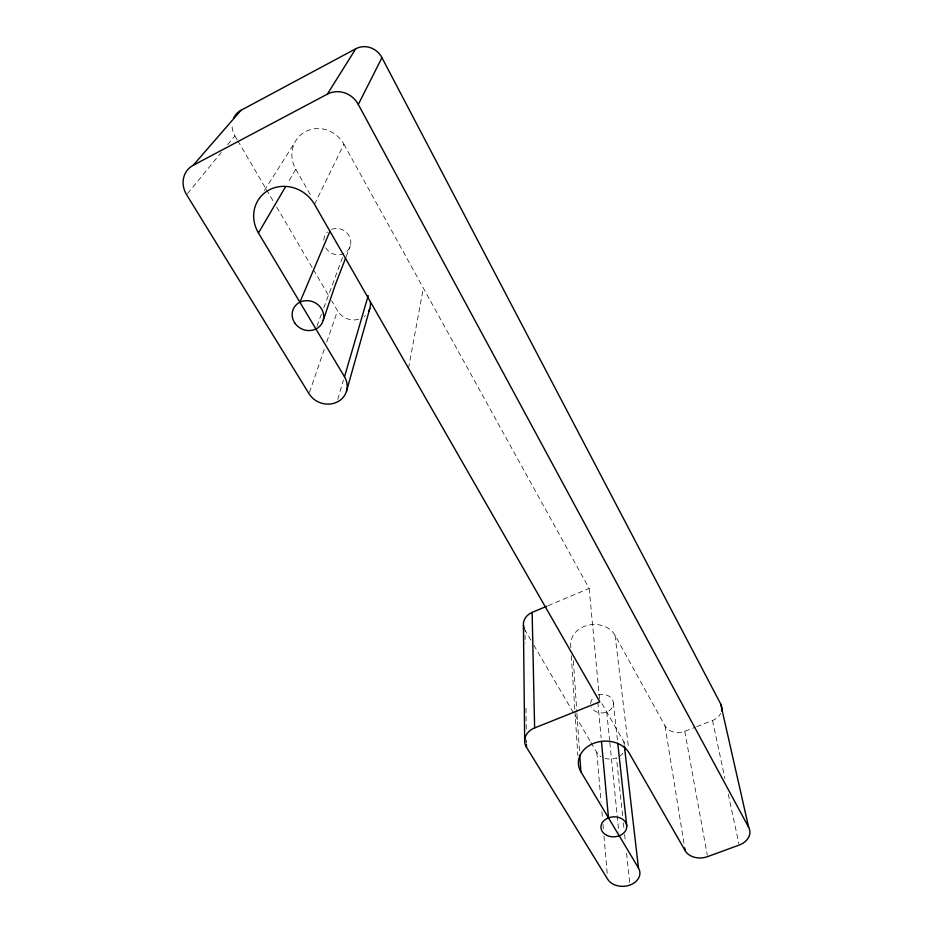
<?xml version="1.0" encoding="UTF-8"?>
<svg xmlns="http://www.w3.org/2000/svg" width="933" height="933" viewBox="0 0 933 933"><rect width="100%" height="100%" fill="white"/><g stroke="black" fill="none" stroke-linecap="round" stroke-linejoin="round"><path stroke-width="0.7" stroke-dasharray="4.67 3.5" d="M408.526 368.267L423.349 288.099M337.746 399.394L343.391 380.128M309.488 392.361L324.439 348.814M326.783 342.014L337.524 310.712L331.658 300.718M316.917 326.282L321.384 314.293M323.774 307.867L342.504 257.531M346.155 256.715L350.353 245.869M314.514 204.339L343.915 144.195A28.783 26.999 46 0 0 305.674 131.518A28.783 26.999 46 0 0 295.773 169.223L287.504 183.358M264.366 190.554L294.688 142.632M187.521 193.597L221.238 152.511M227.617 144.743L234.906 135.856A19.698 18.042 48.6 0 1 232.06 125.209M548.044 605.715L589.155 588.431L343.915 144.195M570.891 647.642A23.325 19.476 -4.1 0 1 587.079 625.46A23.325 19.476 -4.1 0 1 615.08 635.408L664.996 725.816A15.138 12.164 -7.1 0 0 684.764 731.297L695.33 727.192M696.659 726.667L712.52 720.498A15.231 12.257 -8.4 0 0 720.708 713.442M234.906 135.856L237.099 139.612M237.833 140.86L265.695 188.314M266.43 189.562L273.754 202.053M276.693 207.044L312.602 268.249M313.336 269.497L328.731 295.726M530.865 640.131L524.999 630.137L525.162 643.152M533.793 645.123L590.216 741.257M590.951 742.505L596.817 752.499A14.905 11.919 -3.9 0 0 601.179 756.791M295.773 169.223L310.969 195.755M601.983 703.669L623.897 741.898A14.905 11.919 -3.9 0 1 624.783 743.939M712.52 720.498L724.941 778.53M728.265 794.111L738.866 843.642M684.764 731.297L707.284 855.211M664.996 725.816L684.251 844.983M615.08 635.408L628.469 747.286M623.897 741.898L624.224 744.767M613.366 702.922L617.448 740.394M622.614 815.664L616.491 757.853A14.905 11.919 -3.9 0 1 605.155 758.459M623.384 822.894L623.99 828.679M624.609 834.452L625.367 841.683M626.591 853.252L629.962 885.044M606.753 711.984L609.576 740.091M609.82 742.528L618.824 832.061M589.155 588.431L599.814 701.861M597.843 702.141L601.109 737.7M596.817 752.499L601.015 801.482M601.89 811.57L602.508 818.766M602.998 824.527L603.371 828.854M603.989 836.061L607.336 874.956M573.352 660.669L576.851 712.147M576.932 713.383L579.58 752.43M571.276 655.689L574.845 709.721M574.938 711.156L577.865 755.59M525.979 708.182L526.27 731.309M526.375 739.986L526.41 742.878M331.6 229.39A13.773 12.922 32.8 0 1 349.397 236.434A13.773 12.922 32.8 0 1 343.729 253.578A13.773 12.922 32.8 0 1 325.594 247.583M323.786 240.189A13.773 12.922 32.8 0 1 327.541 231.967M598.17 695.015A11.383 9.272 -3.9 0 1 612.713 700.286A11.383 9.272 -3.9 0 1 605.855 712.311A11.383 9.272 -3.9 0 1 591.312 707.051M590.647 703.54A11.383 9.272 -3.9 0 1 594.566 696.823M622.894 753.246A14.905 11.919 -3.9 0 1 619.967 755.998M365.386 315.564A17.855 16.607 24 0 1 364.15 316.579M358.587 319.284A17.855 16.607 24 0 1 337.524 310.712"/><path stroke-width="1.4" d="M346.493 391.277L369.818 308.531M526.434 744.324L526.469 747.216L607.71 879.283A16.887 12.782 -3.4 0 0 629.997 885.032A16.887 12.782 -3.4 0 0 638.452 867.947L580.897 771.789A26.579 21.121 -3.5 0 1 593.831 743.298A26.579 21.121 -3.5 0 1 629.157 753.024L685.184 850.733A17.179 13.074 -6.3 0 0 707.552 856.634L739.169 845.065A17.307 13.19 -7.5 0 0 748.674 827.326L720.708 704.018L381.947 57.671A20.025 18.893 62.3 0 0 355.765 48.773L240.959 110.304L193.224 165.293A23.068 20.794 42.3 0 0 186.612 194.705L309.021 393.726A20.724 18.742 19.4 0 0 337 402.123A20.724 18.742 19.4 0 0 344.51 376.78L368.22 295.668M323.191 320.404L335.157 285.183L345.63 258.068M299.89 302.234L329.967 231.174M748.674 827.326L358.307 104.473L381.947 57.671M344.51 376.78L258.464 233.005L285.335 187.067M193.224 165.293L327.366 94.14L355.765 48.773M524.439 629.052A15.651 13.202 -1.2 0 1 532.137 612.398L546.726 606.263M526.469 747.216A17.844 14.357 -1 0 1 534.621 727.927L599.814 701.861L314.514 204.339A33.6 31.069 37.8 0 0 269.532 189.737A33.6 31.069 37.8 0 0 258.464 233.005M684.717 847.852L685.184 850.733M624.387 746.202L638.452 867.947M617.763 743.286L626.766 826.043M601.458 741.42L608.468 817.868M579.766 755.135L580.897 771.789M532.137 612.398L534.621 727.927M523.436 625.39L524.684 742.05M625.192 747.415A14.905 11.919 -3.9 0 1 624.725 749.829M720.708 704.018A15.231 12.257 -8.4 0 1 721.594 710.969M370.319 301.756A17.855 16.607 24 0 1 368.488 311.669M327.366 94.14A23.418 22.054 53.1 0 1 358.307 104.473M233.81 117.791A19.698 18.042 48.6 0 1 240.959 110.304M606.812 835.362A12.922 9.983 -3.4 0 0 626.766 827.046A12.922 9.983 -3.4 0 0 608.013 818.054A12.922 9.983 -3.4 0 0 606.812 835.362M294.758 322.958A16.036 14.695 26.1 0 0 322.048 323.203A16.036 14.695 26.1 0 0 306.992 300.636A16.036 14.695 26.1 0 0 294.758 322.958"/></g></svg>
